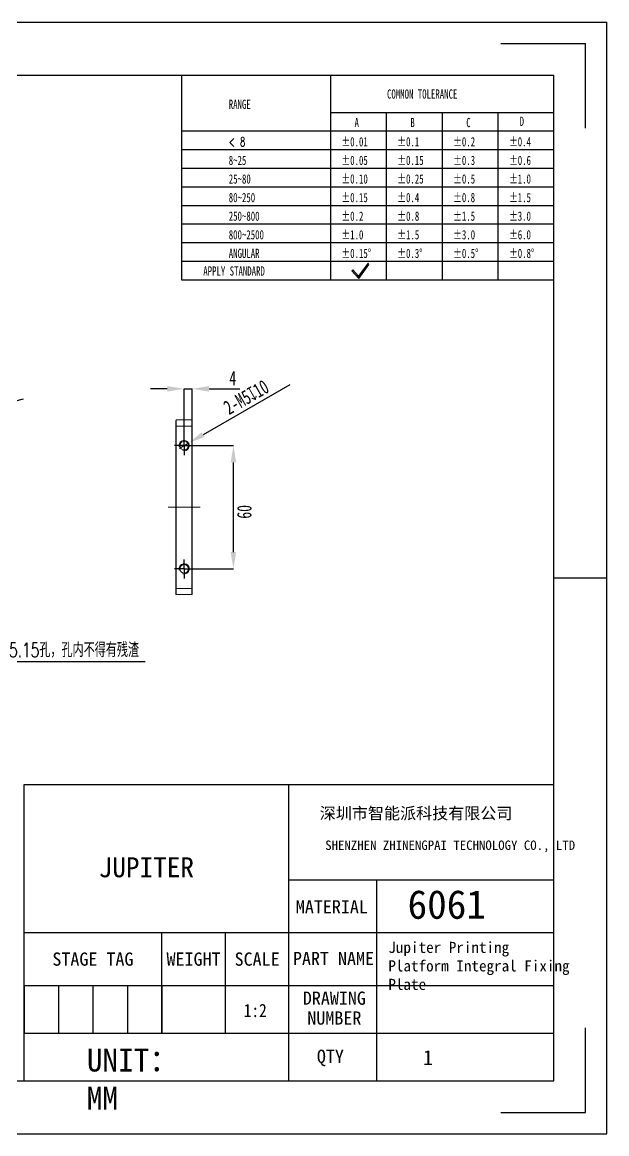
# Model space of a CAD drawing. Header units: millimetres. Extents: x 2 to 848, y -26 to 245.
# Drawn here: x 705.4 to 847.6, y -25.6 to 245 of the extents above; entities that cross this region are included whole.
import ezdxf

# ---------------------------------------------------------------- set-up
doc = ezdxf.new("R2010")
doc.units = ezdxf.units.MM
doc.header["$PDSIZE"] = -1
doc.linetypes.add('CENTERX2', pattern=[20.32, 12.7, -2.54, 2.54, -2.54])
doc.layers.add('图框', color=7, linetype='Continuous')
doc.layers.add('细实线层', color=1, linetype='Continuous')
doc.layers.add('尺寸线层', color=3, linetype='Continuous', lineweight=18)
doc.styles.add('SLDTEXTSTYLE0', font='TXT', dxfattribs={"width": 0.7, "bigfont": 'bigfont'})
doc.styles.add('SLDTEXTSTYLE4', font='TXT', dxfattribs={"width": 0.7})
doc.styles.add('SLDTEXTSTYLE5', font='TXT', dxfattribs={"width": 0.642857, "bigfont": 'bigfont'})
doc.styles.add('TEXTSTYLE_2', font='')
doc.styles.add('TEXTSTYLE_3', font='')
doc.styles.get('TEXTSTYLE_2').set_extended_font_data('宋体')
doc.styles.get('TEXTSTYLE_3').set_extended_font_data('宋体')
doc.dimstyles.new('SLDDIMSTYLE0', dxfattribs={"dimtxt": 3.5, "dimasz": 4.08, "dimexe": 0, "dimexo": 0.0625, "dimgap": 0.875, "dimtad": 2, "dimdec": 1, "dimlfac": 2, "dimrnd": 1e-09, "dimzin": 12, "dimdsep": 46, "dimtxsty": 'SLDTEXTSTYLE4', "dimsah": 1, "dimcen": 0.09, "dimadec": 0, "dimazin": 3, "dimtfac": 1, "dimtdec": 1, "dimtofl": 0, "dimtmove": 0, "dimatfit": 3, "dimfxl": 1, "dimfrac": 2, "dimtolj": 1, "dimtzin": 12, "dimarcsym": 0})
doc.dimstyles.new('SLDDIMSTYLE1', dxfattribs={"dimtxt": 3.5, "dimasz": 4.08, "dimexe": 0, "dimexo": 0.0625, "dimgap": 0.875, "dimtad": 2, "dimdec": 1, "dimlfac": 2, "dimrnd": 1e-09, "dimzin": 12, "dimdsep": 46, "dimtxsty": 'SLDTEXTSTYLE4', "dimsah": 1, "dimcen": 0.09, "dimadec": 0, "dimazin": 3, "dimtfac": 1, "dimtdec": 1, "dimtmove": 0, "dimatfit": 0, "dimfxl": 1, "dimfrac": 2, "dimtolj": 1, "dimtzin": 12, "dimarcsym": 0})
doc.dimstyles.new('SLDDIMSTYLE2', dxfattribs={"dimtxt": 3.5, "dimasz": 4.08, "dimexe": 0, "dimexo": 0.0625, "dimgap": 0.875, "dimtad": 2, "dimdec": 1, "dimlfac": 2, "dimrnd": 1e-09, "dimzin": 12, "dimdsep": 46, "dimtxsty": 'SLDTEXTSTYLE4', "dimblk1": 'NONE', "dimsah": 1, "dimcen": 0, "dimadec": 0, "dimazin": 3, "dimtfac": 1, "dimtdec": 1, "dimtmove": 0, "dimatfit": 3, "dimldrblk": 'NONE', "dimfxl": 1, "dimfrac": 2, "dimtolj": 1, "dimtzin": 12, "dimarcsym": 0})
doc.dimstyles.new('SLDDIMSTYLE3', dxfattribs={"dimtxt": 3.5, "dimasz": 4.08, "dimexe": 0, "dimexo": 0.0625, "dimgap": 0.875, "dimtad": 2, "dimlfac": 2, "dimrnd": 1e-09, "dimzin": 12, "dimdsep": 46, "dimtxsty": 'SLDTEXTSTYLE4', "dimblk1": 'NONE', "dimsah": 1, "dimcen": 0, "dimadec": 0, "dimazin": 3, "dimtol": 1, "dimtp": 0.05, "dimtm": 0.05, "dimtfac": 1, "dimtmove": 0, "dimatfit": 3, "dimldrblk": 'NONE', "dimfxl": 1, "dimfrac": 2, "dimtolj": 1, "dimarcsym": 0})

# ---------------------------------------------------------------- blocks, each defined once
blk = doc.blocks.new('_D_11')
at = {"layer": 'Defpoints', "color": 0, "transparency": 16777216}
for p in [(662.02, 141.59), (664.51, 142.26)]:
    blk.add_point(p, dxfattribs=at)
at = {"layer": '细实线层', "color": 0, "lineweight": -2, "transparency": 16777216}
for p, q in [((705.58, 153.26), (668.45, 143.31)), ((662.02, 141.59), (664.51, 142.26))]:
    blk.add_line(p, q, dxfattribs=at)
at = {"layer": '细实线层', "color": 0, "transparency": 16777216}
blk.add_solid([(668.27, 143.97), (668.62, 142.66), (664.51, 142.26)], dxfattribs=at)
at = {"layer": '细实线层', "color": 0, "transparency": 16777216, "insert": (680.72, 151.13), "char_height": 3.5, "attachment_point": 1, "rotation": 15, "style": 'SLDTEXTSTYLE4'}
blk.add_mtext('\\A1;4-∅5.15±0.05', dxfattribs=at)
blk = doc.blocks.new('_NONE')
blk = doc.blocks.new('SW_NOTE_3')
at = {"layer": '图框', "color": 0}
blk.add_line((56.15, 0), (0, 0), dxfattribs=at)
at = {"layer": '图框', "color": 0, "char_height": 3.5, "attachment_point": 1}
for s, insert, style in [('M5螺纹孔穿透', (0.47, 4.63), 'SLDTEXTSTYLE0'), ('%%c', (18.94, 4.63), 'SLDTEXTSTYLE4'), ('5.15孔，孔内不得有残渣', (23.06, 4.63), 'SLDTEXTSTYLE0')]:
    blk.add_mtext(s, dxfattribs=dict(at, insert=insert, style=style))
blk = doc.blocks.new('_D_16')
at = {"layer": 'Defpoints', "color": 0, "transparency": 16777216}
for p in [(744.75, 141.93), (756.75, 141.93), (744.75, 111.93)]:
    blk.add_point(p, dxfattribs=at)
at = {"layer": '图框', "color": 0, "lineweight": -2, "transparency": 16777216}
for p, q in [((744.82, 141.93), (756.75, 141.93)), ((756.75, 116.01), (756.75, 137.85)), ((744.82, 111.93), (756.75, 111.93))]:
    blk.add_line(p, q, dxfattribs=at)
at = {"layer": '图框', "color": 0, "transparency": 16777216}
for points in [[(756.07, 137.85), (757.43, 137.85), (756.75, 141.93)], [(756.07, 116.01), (757.43, 116.01), (756.75, 111.93)]]:
    blk.add_solid(points, dxfattribs=at)
at = {"layer": '图框', "color": 0, "transparency": 16777216, "insert": (757.63, 125.81), "char_height": 3.5, "attachment_point": 2, "rotation": 90, "style": 'SLDTEXTSTYLE4'}
blk.add_mtext('\\A1;60', dxfattribs=at)
blk = doc.blocks.new('_D_17')
at = {"layer": 'Defpoints', "color": 0, "transparency": 16777216}
for p in [(746.75, 155.75), (746.75, 148.08), (744.75, 141.93)]:
    blk.add_point(p, dxfattribs=at)
at = {"layer": '图框', "color": 0, "lineweight": -2, "transparency": 16777216}
for p, q in [((740.67, 155.75), (736.59, 155.75)), ((744.75, 141.99), (744.75, 155.75)), ((744.75, 155.75), (746.75, 155.75)), ((746.75, 148.14), (746.75, 155.75)), ((750.83, 155.75), (758.3, 155.75))]:
    blk.add_line(p, q, dxfattribs=at)
at = {"layer": '图框', "color": 0, "transparency": 16777216}
for points in [[(740.67, 156.43), (740.67, 155.07), (744.75, 155.75)], [(750.83, 156.43), (750.83, 155.07), (746.75, 155.75)]]:
    blk.add_solid(points, dxfattribs=at)
at = {"layer": '图框', "color": 0, "transparency": 16777216, "insert": (756.6, 160.13), "char_height": 3.5, "attachment_point": 2, "style": 'SLDTEXTSTYLE4'}
blk.add_mtext('\\A1;4', dxfattribs=at)
blk = doc.blocks.new('_D_19')
at = {"layer": 'Defpoints', "color": 0, "transparency": 16777216}
for p in [(743.67, 141.3), (745.84, 142.55)]:
    blk.add_point(p, dxfattribs=at)
at = {"layer": '图框', "color": 0, "lineweight": -2, "transparency": 16777216}
for p, q in [((770.43, 156.75), (749.37, 144.59)), ((743.67, 141.3), (745.84, 142.55))]:
    blk.add_line(p, q, dxfattribs=at)
at = {"layer": '图框', "color": 0, "transparency": 16777216}
blk.add_solid([(749.03, 145.18), (749.71, 144), (745.84, 142.55)], dxfattribs=at)
at = {"layer": '图框', "color": 0, "transparency": 16777216, "insert": (753.94, 152.37), "char_height": 3.5, "attachment_point": 1, "rotation": 30, "style": 'SLDTEXTSTYLE4'}
blk.add_mtext('\\A1;2-M5{\\fGDT|b0|i0|c134|p2;x}10', dxfattribs=at)
blk = doc.blocks.new('SW_CENTERMARKSYMBOL_12')
at = {"layer": '图框', "color": 0}
for p, q in [((-1.25, 0), (-2.3, 0)), ((0, 0), (-1.25, 0)), ((0, 1.25), (0, 2.3)), ((0, 0), (0, 1.25)), ((0, 0), (0, -1.25)), ((0, 0), (1.25, 0)), ((1.25, 0), (2.3, 0)), ((0, -1.25), (0, -2.3))]:
    blk.add_line(p, q, dxfattribs=at)
blk = doc.blocks.new('SW_CENTERMARKSYMBOL_13')
at = {"layer": '图框', "color": 0}
for p, q in [((-1.25, 0), (-2.3, 0)), ((0, 0), (-1.25, 0)), ((0, 1.25), (0, 2.3)), ((0, 0), (0, 1.25)), ((0, 0), (0, -1.25)), ((0, 0), (1.25, 0)), ((1.25, 0), (2.3, 0)), ((0, -1.25), (0, -2.3))]:
    blk.add_line(p, q, dxfattribs=at)

msp = doc.modelspace()

# ---------------------------------------------------------------- linework, layer by layer
at = {"color": 7, "linetype": 'Continuous'}
for p, q in [((464.8688, 244.9997), (847.5531, 244.9997)), ((847.5531, -25.5852), (847.5531, 244.9997)), ((821.7831, 239.8457), (842.3991, 239.8457)), ((842.3991, 219.2297), (842.3991, 239.8457)), ((477.7538, 232.1147), (834.6681, 232.1147)), ((834.6681, -12.7002), (834.6681, 232.1147)), ((834.6681, 109.7073), (847.5531, 109.7073)), ((842.3991, -20.4312), (842.3991, 0.1848)), ((477.7538, -12.7002), (834.6681, -12.7002)), ((821.7831, -20.4312), (842.3991, -20.4312)), ((464.8688, -25.5852), (847.5531, -25.5852))]:
    msp.add_line(p, q, dxfattribs=at)
for p, q in [((744.0955, 232.1147), (744.0955, 182.2998)), ((780.3246, 232.1147), (780.3246, 182.2998)), ((780.3246, 223.0574), (834.6681, 223.0574)), ((793.9104, 223.0574), (793.9104, 182.2998)), ((807.4963, 223.0574), (807.4963, 182.2998)), ((821.0822, 223.0574), (821.0822, 182.2998)), ((744.0955, 218.5288), (834.6681, 218.5288)), ((744.0955, 214.0002), (834.6681, 214.0002)), ((744.0955, 209.4716), (834.6681, 209.4716)), ((744.0955, 204.9429), (834.6681, 204.9429)), ((744.0955, 200.4143), (834.6681, 200.4143)), ((744.0955, 195.8857), (834.6681, 195.8857)), ((744.0955, 191.357), (834.6681, 191.357)), ((744.0955, 186.8284), (834.6681, 186.8284)), ((785.7953, 184.7535), (785.5261, 184.5111)), ((785.5261, 184.5111), (787.2231, 182.6267)), ((787.1951, 183.1992), (785.7953, 184.7535)), ((789.5263, 186.3608), (787.1951, 183.1992)), ((787.2231, 182.6267), (789.7093, 185.9985)), ((789.7093, 185.9985), (789.5263, 186.3608)), ((744.0955, 182.2998), (834.6681, 182.2998)), ((787.2231, 182.6267), (787.1951, 183.1992)), ((787.1951, 183.1992), (787.2231, 182.6267))]:
    msp.add_line(p, q)
at = {"color": 7, "linetype": 'Continuous', "lineweight": 15}
for p, q in [((742.8529, 148.1755), (742.7529, 148.0755)), ((742.7529, 146.6755), (742.7529, 148.0755)), ((742.8529, 146.6755), (742.7529, 146.6755)), ((742.7529, 107.1755), (742.7529, 146.6755)), ((742.8529, 148.1755), (742.8529, 146.6755)), ((742.8529, 148.1755), (746.6529, 148.1755)), ((746.6529, 146.6755), (742.8529, 146.6755)), ((742.8529, 146.6755), (742.8529, 107.1755)), ((746.6529, 146.6755), (746.6529, 148.1755)), ((746.7529, 148.0755), (746.6529, 148.1755)), ((746.7529, 146.6755), (746.6529, 146.6755)), ((746.6529, 107.1755), (746.6529, 146.6755)), ((746.7529, 148.0755), (746.7529, 146.6755)), ((746.7529, 146.6755), (746.7529, 107.1755)), ((742.8529, 107.1755), (742.7529, 107.1755)), ((742.7529, 105.7755), (742.7529, 107.1755)), ((742.8529, 105.6755), (742.7529, 105.7755)), ((742.8529, 107.1755), (746.6529, 107.1755)), ((742.8529, 107.1755), (742.8529, 105.6755)), ((746.6529, 105.6755), (742.8529, 105.6755)), ((746.7529, 107.1755), (746.6529, 107.1755)), ((746.6529, 105.6755), (746.6529, 107.1755)), ((746.7529, 105.7755), (746.6529, 105.6755)), ((746.7529, 107.1755), (746.7529, 105.7755))]:
    msp.add_line(p, q, dxfattribs=at)
at = {"color": 2, "linetype": 'Continuous'}
for p, q in [((705.8182, 23.3778), (705.8182, 59.4558)), ((705.8182, 23.3778), (705.8182, 59.4558)), ((705.8182, 59.4558), (770.2431, 59.4558)), ((770.2431, 10.4928), (770.2431, 59.4558)), ((770.2431, 36.2628), (770.2431, 59.4558)), ((770.2431, 59.4558), (834.6681, 59.4558)), ((770.2431, 23.3778), (770.2431, 59.4558)), ((834.6681, 36.2628), (834.6681, 59.4558)), ((770.2431, 36.2628), (834.6681, 36.2628)), ((791.5334, 36.2628), (791.5334, -12.7002)), ((834.6681, 10.4928), (834.6681, 36.2628)), ((705.8182, -12.7002), (705.8182, 23.3778)), ((705.8182, 23.3778), (770.2431, 23.3778)), ((705.8182, 10.4928), (705.8182, 23.3778)), ((705.8182, 23.3778), (739.3192, 23.3778)), ((739.3192, 10.4928), (739.3192, 23.3778)), ((739.3192, 10.4928), (739.3192, 23.3778)), ((739.3192, 23.3778), (770.2431, 23.3778)), ((754.7812, 10.4928), (754.7812, 23.3778)), ((770.2431, 23.3778), (834.6681, 23.3778)), ((770.2431, 10.4928), (770.2431, 23.3778)), ((705.8182, -1.1037), (705.8182, 10.4928)), ((705.8182, 10.4928), (739.3192, 10.4928)), ((705.8182, 10.4928), (739.3192, 10.4928)), ((705.8182, 10.4928), (739.3192, 10.4928)), ((705.8182, 10.4928), (705.8182, -1.1037)), ((714.1934, 10.4928), (714.1934, -1.1037)), ((722.5687, 10.4928), (722.5687, -1.1037)), ((730.9439, 10.4928), (730.9439, -1.1037)), ((739.3192, -1.1037), (739.3192, 10.4928)), ((739.3192, -1.1037), (739.3192, 10.4928)), ((739.3192, 10.4928), (770.2431, 10.4928)), ((739.3192, 10.4928), (770.2431, 10.4928)), ((739.3192, 10.4928), (739.3192, -1.1037)), ((754.7812, -1.1037), (754.7812, 10.4928)), ((770.2431, -12.7002), (770.2431, 10.4928)), ((770.2431, 10.4928), (834.6681, 10.4928)), ((770.2431, 10.4928), (834.6681, 10.4928)), ((770.2431, -1.1037), (770.2431, 10.4928)), ((834.6681, -12.7002), (834.6681, 10.4928)), ((705.8182, -12.7002), (705.8182, -1.1037)), ((705.8182, -1.1037), (770.2431, -1.1037)), ((705.8182, -1.1037), (739.3192, -1.1037)), ((705.8182, -1.1037), (739.3192, -1.1037)), ((739.3192, -1.1037), (770.2431, -1.1037)), ((770.2431, -12.7002), (770.2431, -1.1037)), ((770.2431, -1.1037), (834.6681, -1.1037)), ((685.2022, -12.7002), (705.8182, -12.7002)), ((705.8182, -12.7002), (770.2431, -12.7002)), ((770.2431, -12.7002), (834.6681, -12.7002))]:
    msp.add_line(p, q, dxfattribs=at)
at = {"color": 7, "linetype": 'Continuous', "lineweight": 15}
for centre in [(744.7529, 141.9255), (744.7529, 111.9255)]:
    msp.add_circle(centre, 1.05, dxfattribs=at)
at = {"color": 7, "linetype": 'Continuous', "lineweight": 0}
for centre in [(744.7529, 141.9255), (744.7529, 111.9255)]:
    msp.add_arc(centre, 1.25, 255, 195, dxfattribs=at)
at = {"layer": '图框', "linetype": 'CENTERX2', "lineweight": 0}
msp.add_line((748.6529, 126.9255), (740.8529, 126.9255), dxfattribs=at)

# ---------------------------------------------------------------- block references
at = {"layer": '图框'}
for name, p in [('SW_CENTERMARKSYMBOL_13', (744.7529, 141.9255)), ('SW_CENTERMARKSYMBOL_12', (744.7529, 111.9255))]:
    msp.add_blockref(name, p, dxfattribs=at)
at = {"layer": '图框', "color": 3}
msp.add_blockref('SW_NOTE_3', (679.1225, 89.3175), dxfattribs=at)

# ---------------------------------------------------------------- texts
at = {"attachment_point": 1}
for s, insert, char_height, width, style in [('COMMON TOLERANCE', (794.1064, 228.6455), 2.245988, 73.941758, 'SLDTEXTSTYLE4'), ('RANGE', (755.6144, 226.1448), 2.24599, 22.059425, 'SLDTEXTSTYLE4'), ('D', (826.3627, 222.0059), 2.246, 3.193122, 'SLDTEXTSTYLE4'), ('A', (786.2069, 221.701), 2.246, 3.245004, 'SLDTEXTSTYLE4'), ('B', (799.7928, 221.701), 2.246, 3.193122, 'SLDTEXTSTYLE4'), ('C', (813.3787, 221.701), 2.246, 3.230854, 'SLDTEXTSTYLE4'), ('< 8', (755.6144, 217.0314), 2.24599, 10.779397, 'SLDTEXTSTYLE5'), ('%%P0.01', (783.0115, 217.0314), 2.24599, 15.725063, 'SLDTEXTSTYLE4'), ('%%P0.1', (796.5974, 217.0314), 2.24599, 11.791439, 'SLDTEXTSTYLE4'), ('%%P0.2', (810.1832, 217.0314), 2.24599, 13.413941, 'SLDTEXTSTYLE4'), ('%%P0.4', (823.7691, 217.0314), 2.24599, 13.362059, 'SLDTEXTSTYLE4'), ('8~25', (755.6144, 212.5027), 2.24599, 17.394731, 'SLDTEXTSTYLE4'), ('%%P0.05', (783.0115, 212.5027), 2.24599, 17.347565, 'SLDTEXTSTYLE4'), ('%%P0.15', (796.5974, 212.5027), 2.24599, 16.559897, 'SLDTEXTSTYLE4'), ('%%P0.3', (810.1832, 212.5027), 2.24599, 13.413941, 'SLDTEXTSTYLE4'), ('%%P0.6', (823.7691, 212.5027), 2.24599, 13.413941, 'SLDTEXTSTYLE4'), ('25~80', (755.6144, 207.9741), 2.24599, 21.328355, 'SLDTEXTSTYLE4'), ('%%P0.10', (783.0115, 207.9741), 2.24599, 15.776946, 'SLDTEXTSTYLE4'), ('%%P0.25', (796.5974, 207.9741), 2.24599, 18.130517, 'SLDTEXTSTYLE4'), ('%%P0.5', (810.1832, 207.9741), 2.24599, 13.413941, 'SLDTEXTSTYLE4'), ('%%P1.0', (823.7691, 207.9741), 2.24599, 11.843322, 'SLDTEXTSTYLE4'), ('80~250', (755.6144, 203.4455), 2.24599, 25.26198, 'SLDTEXTSTYLE4'), ('%%P0.15', (783.0115, 203.4455), 2.24599, 16.559897, 'SLDTEXTSTYLE4'), ('%%P0.4', (796.5974, 203.4455), 2.24599, 13.362059, 'SLDTEXTSTYLE4'), ('%%P0.8', (810.1832, 203.4455), 2.24599, 13.413941, 'SLDTEXTSTYLE4'), ('%%P1.5', (823.7691, 203.4455), 2.24599, 12.626273, 'SLDTEXTSTYLE4'), ('250~800', (755.6144, 198.9168), 2.24599, 29.195604, 'SLDTEXTSTYLE4'), ('%%P0.2', (783.0115, 198.9168), 2.24599, 13.413941, 'SLDTEXTSTYLE4'), ('%%P0.8', (796.5974, 198.9168), 2.24599, 13.413941, 'SLDTEXTSTYLE4'), ('%%P1.5', (810.1832, 198.9168), 2.24599, 12.626273, 'SLDTEXTSTYLE4'), ('%%P3.0', (823.7691, 198.9168), 2.24599, 13.413941, 'SLDTEXTSTYLE4'), ('800~2500', (755.6144, 194.3882), 2.24599, 33.129228, 'SLDTEXTSTYLE4'), ('%%P1.0', (783.0115, 194.3882), 2.24599, 11.843322, 'SLDTEXTSTYLE4'), ('%%P1.5', (796.5974, 194.3882), 2.24599, 12.626273, 'SLDTEXTSTYLE4'), ('%%P3.0', (810.1832, 194.3882), 2.24599, 13.413941, 'SLDTEXTSTYLE4'), ('%%P6.0', (823.7691, 194.3882), 2.24599, 13.413941, 'SLDTEXTSTYLE4'), ('ANGULAR', (755.6144, 189.8596), 2.24599, 31.544458, 'SLDTEXTSTYLE4'), ('%%P0.15%%D', (783.0115, 189.8596), 2.24599, 19.72472, 'SLDTEXTSTYLE4'), ('%%P0.3%%D', (796.5974, 189.8596), 2.24599, 16.578764, 'SLDTEXTSTYLE4'), ('%%P0.5%%D', (810.1832, 189.8596), 2.24599, 16.578764, 'SLDTEXTSTYLE4'), ('%%P0.8%%D', (823.7691, 189.8596), 2.24599, 16.578764, 'SLDTEXTSTYLE4'), ('APPLY STANDARD', (749.4207, 185.5613), 2.245988, 64.560488, 'SLDTEXTSTYLE4')]:
    msp.add_mtext(s, dxfattribs=dict(at, insert=insert, char_height=char_height, width=width, style=style))
at = {"color": 7, "linetype": 'Continuous', "insert": (801.1803, 53.8593), "char_height": 2.863908, "width": 67.948212, "attachment_point": 2, "style": 'TEXTSTYLE_2'}
msp.add_mtext('深圳市智能派科技有限公司', dxfattribs=at)
at = {"color": 7, "linetype": 'Continuous', "attachment_point": 2, "line_spacing_factor": 0.9, "style": 'TEXTSTYLE_3'}
for s, insert, char_height, width in [('MATERIAL\\P ', (780.6937, 31.2776), 3.22125, 46.564858), ('STAGE TAG ', (722.5687, 18.5459), 3.22125, 38.956975), ('WEIGHT', (747.0502, 18.5459), 3.22125, 14.155877), ('SCALE', (762.5122, 18.5459), 3.22125, 14.155877), ('PART NAME', (781.0867, 18.6927), 3.22125, 26.988478), ('DRAWING NUMBER', (781.3016, 9.0382), 3.221249, 26.988478), ('QTY', (780.3366, -5.1145), 3.22125, 35.955609)]:
    msp.add_mtext(s, dxfattribs=dict(at, insert=insert, char_height=char_height, width=width))
at = {"insert": (759.2689, 2.7663), "char_height": 3.221249, "width": 7.721333, "attachment_point": 7}
msp.add_mtext('{\\W0.85;1:2}', dxfattribs=at)
at = {"layer": '尺寸线层', "attachment_point": 1}
for s, insert, char_height, width in [('SHENZHEN ZHINENGPAI TECHNOLOGY CO., LTD', (779.0732, 45.8059), 2.291127, 64.826518), ('JUPITER', (723.9709, 41.7242), 4.86705, 39.720383), ('6061', (799.1122, 33.7449), 7, 24.852625), ('UNIT：MM', (721.0852, -4.8415), 5.58849, 21.662244)]:
    msp.add_mtext(s, dxfattribs=dict(at, insert=insert, char_height=char_height, width=width))
at = {"layer": '尺寸线层', "linetype": 'CENTERX2', "insert": (794.4313, 21.1404), "char_height": 3.6, "width": 45.60353, "attachment_point": 1}
msp.add_mtext('{\\H0.75x;Jupiter Printing Platform Integral Fixing Plate}', dxfattribs=at)
at = {"layer": '尺寸线层', "ltscale": 0.2, "insert": (802.8336, -5.2247), "char_height": 3.6503, "width": 21.892878, "attachment_point": 1}
msp.add_mtext('1\\P\\P', dxfattribs=at)

# ---------------------------------------------------------------- dimensions: what is measured, and where the dimension line sits
at = {"layer": '图框', "color": 3}
dim = msp.add_linear_dim(base=(746.7529, 155.7544), p1=(744.7529, 141.9255), p2=(746.7529, 148.0755), dimstyle='SLDDIMSTYLE1', dxfattribs=at)
dim.commit()
dim.dimension.update_dxf_attribs({"geometry": '_D_17', "text_midpoint": (756.6045, 155.7544), "dimtype": 160})
dim = msp.add_diameter_dim_2p(p1=(743.6704, 141.3005), p2=(745.8354, 142.5505), text='2-M5{\\fGDT|b0|i0|c134|p2;x}10', dimstyle='SLDDIMSTYLE2', dxfattribs=at)
dim.commit()
dim.dimension.update_dxf_attribs({"geometry": '_D_19', "text_midpoint": (762.9163, 152.4121), "dimtype": 163})
dim = msp.add_linear_dim(base=(756.7529, 141.9255), p1=(744.7529, 111.9255), p2=(744.7529, 141.9255), angle=90, dimstyle='SLDDIMSTYLE0', dxfattribs=at)
dim.commit()
dim.dimension.update_dxf_attribs({"geometry": '_D_16', "text_midpoint": (756.7529, 125.8089), "dimtype": 160})
at = {"layer": '细实线层', "color": 3}
dim = msp.add_diameter_dim_2p(p1=(662.0189, 141.5922), p2=(664.5061, 142.2587), text='4-<>', dimstyle='SLDDIMSTYLE3', dxfattribs=at)
dim.commit()
dim.dimension.update_dxf_attribs({"geometry": '_D_11', "text_midpoint": (693.2921, 149.9719), "dimtype": 163})

doc.saveas('drawing.dxf')
